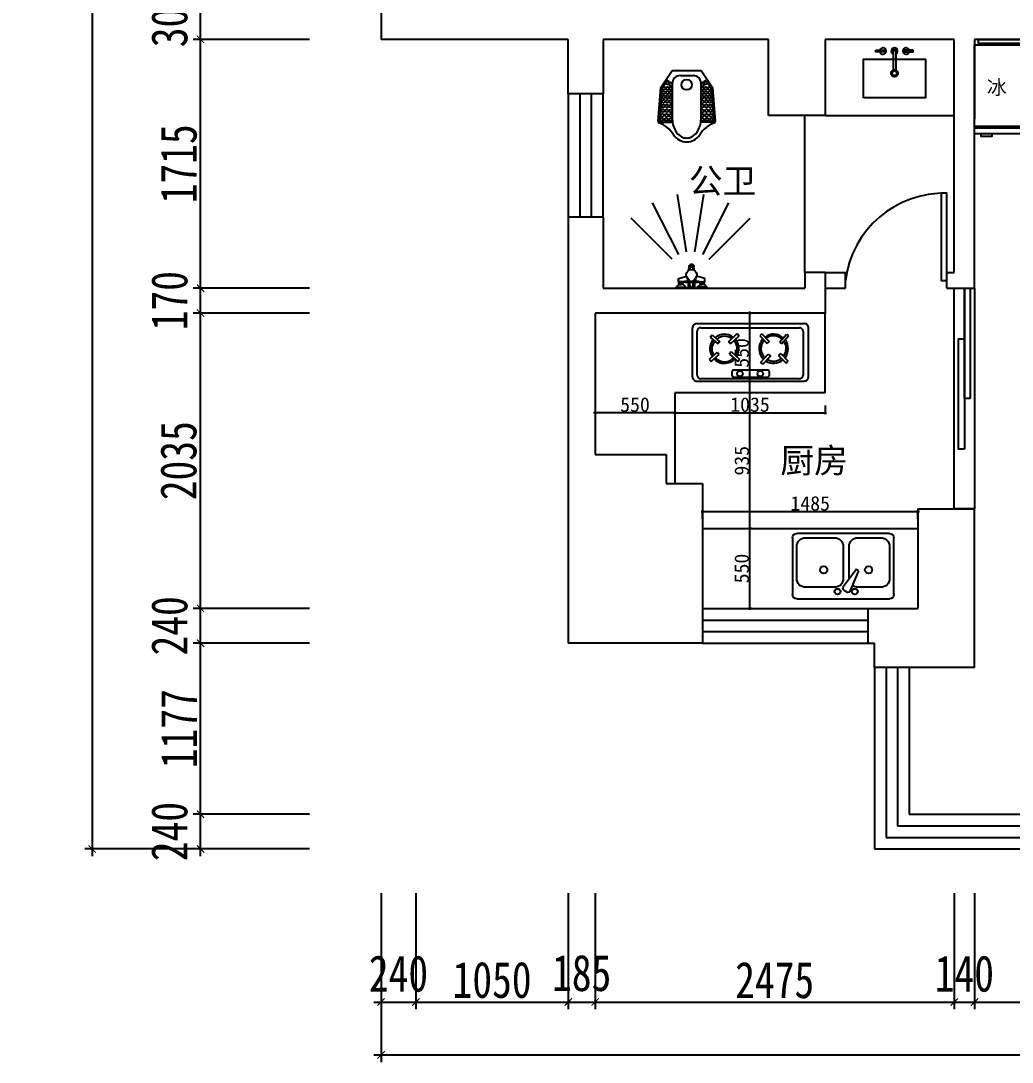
# Model space of a CAD drawing. Header units: millimetres. Extents: x 195858 to 476087, y -765534 to -702383.
# Drawn here: x 286354 to 293186, y -719472 to -712298 of the extents above; entities that cross this region are included whole.
import ezdxf

# ---------------------------------------------------------------- set-up
doc = ezdxf.new("R2010")
doc.units = ezdxf.units.MM
doc.header["$PDMODE"] = 3
for name, color, linetype in [('250', 250, 'Continuous'), ('IDS-FIXT', 31, 'Continuous'), ('JP-洁具灶具', 2, 'Continuous'), ('墙体', 7, 'Continuous'), ('家具1', 2, 'Continuous'), ('家具外线', 4, 'Continuous')]:
    doc.layers.add(name, color=color, linetype=linetype)
doc.styles.add('DIM', font='simhei.ttf', dxfattribs={"width": 0.8})
doc.styles.add('DIM_FONT', font='SIMPLEX.shx', dxfattribs={"width": 0.8})
doc.styles.add('HT', font='simhei.ttf')
doc.styles.get("Standard").update_dxf_attribs({"font": 'simhei.ttf'})
doc.dimstyles.new('1-10', dxfattribs={"dimscale": 10, "dimtxt": 10, "dimasz": 1, "dimexe": 1, "dimexo": 3, "dimgap": 0.5, "dimtad": 1, "dimtoh": 1, "dimdec": 0, "dimzin": 0, "dimdsep": 46, "dimtxsty": 'Standard', "dimblk": 'ARCHTICK', "dimcen": 0.09, "dimdle": 1, "dimclrd": 3, "dimclre": 3, "dimclrt": 1, "dimadec": 0, "dimazin": 0, "dimtfac": 1, "dimtdec": 0, "dimtix": 1, "dimtmove": 2, "dimatfit": 0, "dimldrblk": 'ARCHTICK', "dimfxl": 5, "dimfxlon": 1, "dimtolj": 1, "dimtzin": 0, "dimarcsym": 1})
doc.dimstyles.new('1-50', dxfattribs={"dimscale": 50, "dimtxt": 5, "dimasz": 1, "dimexe": 1, "dimexo": 0.1, "dimgap": 0.5, "dimtad": 1, "dimdec": 0, "dimdsep": 46, "dimtxsty": 'DIM', "dimblk": 'ARCHTICK', "dimcen": 4, "dimdle": 1, "dimclrd": 3, "dimclre": 3, "dimclrt": 7, "dimadec": 0, "dimazin": 0, "dimtfac": 1, "dimtdec": 0, "dimtmove": 2, "dimatfit": 3, "dimldrblk": 'DOT', "dimfxl": 15, "dimfxlon": 1, "dimarcsym": 0})

# ---------------------------------------------------------------- blocks, each defined once
blk = doc.blocks.new('_ArchTick')
at = {"color": 0, "linetype": 'ByBlock', "const_width": 0.15}
blk.add_lwpolyline([(-0.5, -0.5), (0.5, 0.5)], dxfattribs=at)
blk = doc.blocks.new('*D100')
at = {"layer": '250', "color": 3, "lineweight": -2}
for p, q in [((288836.8, -718307.2), (288836.8, -719107.2)), ((289076.8, -718307.2), (289076.8, -719107.2)), ((288786.8, -719057.2), (289126.8, -719057.2))]:
    blk.add_line(p, q, dxfattribs=at)
at = {"layer": 'Defpoints', "color": 0}
for p in [(289076.8, -711408.5), (288836.8, -711708.5), (289076.8, -719057.2)]:
    blk.add_point(p, dxfattribs=at)
at = {"layer": '250', "color": 3, "lineweight": -2, "xscale": 50, "yscale": 50, "zscale": 50, "rotation": 180}
blk.add_blockref('_ArchTick', (288836.8, -719057.2), dxfattribs=at)
at = {"layer": '250', "color": 3, "lineweight": -2, "xscale": 50, "yscale": 50, "zscale": 50}
blk.add_blockref('_ArchTick', (289076.8, -719057.2), dxfattribs=at)
at = {"layer": '250', "color": 7, "insert": (288956.8, -718862.7), "char_height": 250, "attachment_point": 5, "style": 'DIM'}
blk.add_mtext('240', dxfattribs=at)
blk = doc.blocks.new('_Dot')
at = {"color": 0, "linetype": 'ByBlock', "lineweight": -2}
blk.add_line((-0.5, 0), (-1, 0), dxfattribs=at)
at = {"color": 0, "linetype": 'ByBlock', "const_width": 0.5}
blk.add_lwpolyline([(-0.25, 0, 1), (0.25, 0, 1)], format="xyb", close=True, dxfattribs=at)
blk = doc.blocks.new('*D101')
at = {"layer": '250', "color": 3, "lineweight": -2}
for p, q in [((289076.8, -718307.2), (289076.8, -719107.2)), ((290126.8, -718307.2), (290126.8, -719107.2)), ((289026.8, -719057.2), (290176.8, -719057.2))]:
    blk.add_line(p, q, dxfattribs=at)
at = {"layer": 'Defpoints', "color": 0}
for p in [(289076.8, -711408.5), (290126.8, -715868.5), (290126.8, -719057.2)]:
    blk.add_point(p, dxfattribs=at)
at = {"layer": '250', "color": 3, "lineweight": -2, "xscale": 50, "yscale": 50, "zscale": 50, "rotation": 180}
blk.add_blockref('_ArchTick', (289076.8, -719057.2), dxfattribs=at)
at = {"layer": '250', "color": 3, "lineweight": -2, "xscale": 50, "yscale": 50, "zscale": 50}
blk.add_blockref('_ArchTick', (290126.8, -719057.2), dxfattribs=at)
at = {"layer": '250', "color": 7, "insert": (289601.8, -718905.8), "char_height": 250, "attachment_point": 5, "style": 'DIM'}
blk.add_mtext('1050', dxfattribs=at)
blk = doc.blocks.new('*D102')
at = {"layer": '250', "color": 3, "lineweight": -2}
for p, q in [((290126.8, -718307.2), (290126.8, -719107.2)), ((290311.8, -718307.2), (290311.8, -719107.2)), ((290076.8, -719057.2), (290361.8, -719057.2))]:
    blk.add_line(p, q, dxfattribs=at)
at = {"layer": 'Defpoints', "color": 0}
for p in [(290311.8, -714568.5), (290126.8, -715868.5), (290311.8, -719057.2)]:
    blk.add_point(p, dxfattribs=at)
at = {"layer": '250', "color": 3, "lineweight": -2, "xscale": 50, "yscale": 50, "zscale": 50, "rotation": 180}
blk.add_blockref('_ArchTick', (290126.8, -719057.2), dxfattribs=at)
at = {"layer": '250', "color": 3, "lineweight": -2, "xscale": 50, "yscale": 50, "zscale": 50}
blk.add_blockref('_ArchTick', (290311.8, -719057.2), dxfattribs=at)
at = {"layer": '250', "color": 7, "insert": (290219.3, -718858.5), "char_height": 250, "attachment_point": 5, "style": 'DIM'}
blk.add_mtext('185', dxfattribs=at)
blk = doc.blocks.new('*D103')
at = {"layer": '250', "color": 3, "lineweight": -2}
for p, q in [((290311.8, -718307.2), (290311.8, -719107.2)), ((292786.8, -718307.2), (292786.8, -719107.2)), ((290261.8, -719057.2), (292836.8, -719057.2))]:
    blk.add_line(p, q, dxfattribs=at)
at = {"layer": 'Defpoints', "color": 0}
for p in [(290311.8, -714568.5), (292786.8, -714943.5), (292786.8, -719057.2)]:
    blk.add_point(p, dxfattribs=at)
at = {"layer": '250', "color": 3, "lineweight": -2, "xscale": 50, "yscale": 50, "zscale": 50, "rotation": 180}
blk.add_blockref('_ArchTick', (290311.8, -719057.2), dxfattribs=at)
at = {"layer": '250', "color": 3, "lineweight": -2, "xscale": 50, "yscale": 50, "zscale": 50}
blk.add_blockref('_ArchTick', (292786.8, -719057.2), dxfattribs=at)
at = {"layer": '250', "color": 7, "insert": (291549.3, -718907.2), "char_height": 250, "attachment_point": 5, "style": 'DIM'}
blk.add_mtext('2475', dxfattribs=at)
blk = doc.blocks.new('*D104')
at = {"layer": '250', "color": 3, "lineweight": -2}
for p, q in [((292786.8, -718307.2), (292786.8, -719107.2)), ((292926.8, -718307.2), (292926.8, -719107.2)), ((292736.8, -719057.2), (292976.8, -719057.2))]:
    blk.add_line(p, q, dxfattribs=at)
at = {"layer": 'Defpoints', "color": 0}
for p in [(292786.8, -714943.5), (292926.8, -715805.5), (292926.8, -719057.2)]:
    blk.add_point(p, dxfattribs=at)
at = {"layer": '250', "color": 3, "lineweight": -2, "xscale": 50, "yscale": 50, "zscale": 50, "rotation": 180}
blk.add_blockref('_ArchTick', (292786.8, -719057.2), dxfattribs=at)
at = {"layer": '250', "color": 3, "lineweight": -2, "xscale": 50, "yscale": 50, "zscale": 50}
blk.add_blockref('_ArchTick', (292926.8, -719057.2), dxfattribs=at)
at = {"layer": '250', "color": 7, "insert": (292856.8, -718862.7), "char_height": 250, "attachment_point": 5, "style": 'DIM'}
blk.add_mtext('140', dxfattribs=at)
blk = doc.blocks.new('*D105')
at = {"layer": '250', "color": 3, "lineweight": -2}
for p, q in [((292926.8, -718307.2), (292926.8, -719107.2)), ((298586.8, -718307.2), (298586.8, -719107.2)), ((292876.8, -719057.2), (298636.8, -719057.2))]:
    blk.add_line(p, q, dxfattribs=at)
at = {"layer": 'Defpoints', "color": 0}
for p in [(298586.8, -714875.5), (292926.8, -715805.5), (298586.8, -719057.2)]:
    blk.add_point(p, dxfattribs=at)
at = {"layer": '250', "color": 3, "lineweight": -2, "xscale": 50, "yscale": 50, "zscale": 50, "rotation": 180}
blk.add_blockref('_ArchTick', (292926.8, -719057.2), dxfattribs=at)
at = {"layer": '250', "color": 3, "lineweight": -2, "xscale": 50, "yscale": 50, "zscale": 50}
blk.add_blockref('_ArchTick', (298586.8, -719057.2), dxfattribs=at)
at = {"layer": '250', "color": 7, "insert": (295756.8, -718905.8), "char_height": 250, "attachment_point": 5, "style": 'DIM'}
blk.add_mtext('5660', dxfattribs=at)
blk = doc.blocks.new('*D109')
at = {"layer": '250', "color": 3, "lineweight": -2}
for p, q in [((288836.8, -718671.6), (288836.8, -719471.6)), ((302846.8, -718671.6), (302846.8, -719471.6)), ((288786.8, -719421.6), (302896.8, -719421.6))]:
    blk.add_line(p, q, dxfattribs=at)
at = {"layer": 'Defpoints', "color": 0}
for p in [(288836.8, -718307.2), (302846.8, -718307.2), (302846.8, -719421.6)]:
    blk.add_point(p, dxfattribs=at)
at = {"layer": '250', "color": 3, "lineweight": -2, "xscale": 50, "yscale": 50, "zscale": 50, "rotation": 180}
blk.add_blockref('_ArchTick', (288836.8, -719421.6), dxfattribs=at)
at = {"layer": '250', "color": 3, "lineweight": -2, "xscale": 50, "yscale": 50, "zscale": 50}
blk.add_blockref('_ArchTick', (302846.8, -719421.6), dxfattribs=at)
at = {"layer": '250', "color": 7, "insert": (295841.8, -719270.2), "char_height": 250, "attachment_point": 5, "style": 'DIM'}
blk.add_mtext('14010', dxfattribs=at)
blk = doc.blocks.new('*D110')
at = {"layer": '250', "color": 3, "lineweight": -2}
for p, q in [((287592.8, -718053), (287592.8, -717713)), ((288342.8, -717763), (287542.8, -717763)), ((288342.8, -718003), (287542.8, -718003))]:
    blk.add_line(p, q, dxfattribs=at)
at = {"layer": 'Defpoints', "color": 0}
for p in [(287592.8, -717763), (293884.5, -717763), (294694.1, -718003)]:
    blk.add_point(p, dxfattribs=at)
at = {"layer": '250', "color": 3, "lineweight": -2, "xscale": 50, "yscale": 50, "zscale": 50}
for p, rotation in [((287592.8, -717763), 90), ((287592.8, -718003), 270)]:
    blk.add_blockref('_ArchTick', p, dxfattribs=dict(at, rotation=rotation))
at = {"layer": '250', "color": 7, "insert": (287378.9, -717883), "char_height": 250, "attachment_point": 5, "rotation": 90, "style": 'DIM'}
blk.add_mtext('240', dxfattribs=at)
blk = doc.blocks.new('*D111')
at = {"layer": '250', "color": 3, "lineweight": -2}
for p, q in [((287592.8, -717813), (287592.8, -716536)), ((288342.8, -716586), (287542.8, -716586)), ((288342.8, -717763), (287542.8, -717763))]:
    blk.add_line(p, q, dxfattribs=at)
at = {"layer": 'Defpoints', "color": 0}
for p in [(287592.8, -716586), (292459.5, -716586), (293884.5, -717763)]:
    blk.add_point(p, dxfattribs=at)
at = {"layer": '250', "color": 3, "lineweight": -2, "xscale": 50, "yscale": 50, "zscale": 50}
for p, rotation in [((287592.8, -716586), 90), ((287592.8, -717763), 270)]:
    blk.add_blockref('_ArchTick', p, dxfattribs=dict(at, rotation=rotation))
at = {"layer": '250', "color": 7, "insert": (287442.8, -717174.5), "char_height": 250, "attachment_point": 5, "rotation": 90, "style": 'DIM'}
blk.add_mtext('1177', dxfattribs=at)
blk = doc.blocks.new('*D112')
at = {"layer": '250', "color": 3, "lineweight": -2}
for p, q in [((287592.8, -716636), (287592.8, -716296)), ((288342.8, -716346), (287542.8, -716346)), ((288342.8, -716586), (287542.8, -716586))]:
    blk.add_line(p, q, dxfattribs=at)
at = {"layer": 'Defpoints', "color": 0}
for p in [(287592.8, -716346), (292459.5, -716346), (292459.5, -716586)]:
    blk.add_point(p, dxfattribs=at)
at = {"layer": '250', "color": 3, "lineweight": -2, "xscale": 50, "yscale": 50, "zscale": 50}
for p, rotation in [((287592.8, -716346), 90), ((287592.8, -716586), 270)]:
    blk.add_blockref('_ArchTick', p, dxfattribs=dict(at, rotation=rotation))
at = {"layer": '250', "color": 7, "insert": (287378.9, -716466), "char_height": 250, "attachment_point": 5, "rotation": 90, "style": 'DIM'}
blk.add_mtext('240', dxfattribs=at)
blk = doc.blocks.new('*D113')
at = {"layer": '250', "color": 3, "lineweight": -2}
for p, q in [((288342.8, -714311), (287542.8, -714311)), ((287592.8, -716396), (287592.8, -714261)), ((288342.8, -716346), (287542.8, -716346))]:
    blk.add_line(p, q, dxfattribs=at)
at = {"layer": 'Defpoints', "color": 0}
for p in [(287592.8, -714311), (291719.5, -714311), (292459.5, -716346)]:
    blk.add_point(p, dxfattribs=at)
at = {"layer": '250', "color": 3, "lineweight": -2, "xscale": 50, "yscale": 50, "zscale": 50}
for p, rotation in [((287592.8, -714311), 90), ((287592.8, -716346), 270)]:
    blk.add_blockref('_ArchTick', p, dxfattribs=dict(at, rotation=rotation))
at = {"layer": '250', "color": 7, "insert": (287441.4, -715328.5), "char_height": 250, "attachment_point": 5, "rotation": 90, "style": 'DIM'}
blk.add_mtext('2035', dxfattribs=at)
blk = doc.blocks.new('*D114')
at = {"layer": '250', "color": 3, "lineweight": -2}
for p, q in [((287592.8, -714361), (287592.8, -714091)), ((288342.8, -714141), (287542.8, -714141)), ((288342.8, -714311), (287542.8, -714311))]:
    blk.add_line(p, q, dxfattribs=at)
at = {"layer": 'Defpoints', "color": 0}
for p in [(287592.8, -714141), (291774.5, -714141), (291719.5, -714311)]:
    blk.add_point(p, dxfattribs=at)
at = {"layer": '250', "color": 3, "lineweight": -2, "xscale": 50, "yscale": 50, "zscale": 50}
for p, rotation in [((287592.8, -714141), 90), ((287592.8, -714311), 270)]:
    blk.add_blockref('_ArchTick', p, dxfattribs=dict(at, rotation=rotation))
at = {"layer": '250', "color": 7, "insert": (287378.9, -714226), "char_height": 250, "attachment_point": 5, "rotation": 90, "style": 'DIM'}
blk.add_mtext('170', dxfattribs=at)
blk = doc.blocks.new('*D115')
at = {"layer": '250', "color": 3, "lineweight": -2}
for p, q in [((287592.8, -714191), (287592.8, -712376)), ((288342.8, -712426), (287542.8, -712426)), ((288342.8, -714141), (287542.8, -714141))]:
    blk.add_line(p, q, dxfattribs=at)
at = {"layer": 'Defpoints', "color": 0}
for p in [(287592.8, -712426), (291774.5, -712426), (291774.5, -714141)]:
    blk.add_point(p, dxfattribs=at)
at = {"layer": '250', "color": 3, "lineweight": -2, "xscale": 50, "yscale": 50, "zscale": 50}
for p, rotation in [((287592.8, -712426), 90), ((287592.8, -714141), 270)]:
    blk.add_blockref('_ArchTick', p, dxfattribs=dict(at, rotation=rotation))
at = {"layer": '250', "color": 7, "insert": (287442.8, -713283.5), "char_height": 250, "attachment_point": 5, "rotation": 90, "style": 'DIM'}
blk.add_mtext('1715', dxfattribs=at)
blk = doc.blocks.new('*D116')
at = {"layer": '250', "color": 3, "lineweight": -2}
for p, q in [((287592.8, -712476), (287592.8, -712076)), ((288342.8, -712126), (287542.8, -712126)), ((288342.8, -712426), (287542.8, -712426))]:
    blk.add_line(p, q, dxfattribs=at)
at = {"layer": 'Defpoints', "color": 0}
for p in [(287592.8, -712126), (291744.5, -712126), (291774.5, -712426)]:
    blk.add_point(p, dxfattribs=at)
at = {"layer": '250', "color": 3, "lineweight": -2, "xscale": 50, "yscale": 50, "zscale": 50}
for p, rotation in [((287592.8, -712126), 90), ((287592.8, -712426), 270)]:
    blk.add_blockref('_ArchTick', p, dxfattribs=dict(at, rotation=rotation))
at = {"layer": '250', "color": 7, "insert": (287378.9, -712276), "char_height": 250, "attachment_point": 5, "rotation": 90, "style": 'DIM'}
blk.add_mtext('300', dxfattribs=at)
blk = doc.blocks.new('*D122')
at = {"layer": '250', "color": 3, "lineweight": -2}
for p, q in [((286845.6, -705678), (286845.6, -718053)), ((287595.6, -705728), (286795.6, -705728)), ((287595.6, -718003), (286795.6, -718003))]:
    blk.add_line(p, q, dxfattribs=at)
at = {"layer": 'Defpoints', "color": 0}
for p in [(288385.7, -705728), (286845.6, -718003), (287985.7, -718003)]:
    blk.add_point(p, dxfattribs=at)
at = {"layer": '250', "color": 3, "lineweight": -2, "xscale": 50, "yscale": 50, "zscale": 50}
for p, rotation in [((286845.6, -705728), 90), ((286845.6, -718003), 270)]:
    blk.add_blockref('_ArchTick', p, dxfattribs=dict(at, rotation=rotation))
at = {"layer": '250', "color": 7, "insert": (286695.6, -711865.5), "char_height": 250, "attachment_point": 5, "rotation": 90, "style": 'DIM'}
blk.add_mtext('12275', dxfattribs=at)
blk = doc.blocks.new('941RFD')
at = {"color": 2}
for p, q in [((40964.1, 8549.6), (40841.5, 8549.6)), ((40964.1, 8532.5), (40841.5, 8532.5))]:
    blk.add_line(p, q, dxfattribs=at)
for points in [[(40643.5, 8754.1), (40909.2, 8754.1), (40909.2, 8327.7), (40643.5, 8327.7)], [(40970.7, 8670.7), (40970.7, 8613.1), (40959.1, 8613.1), (40959.1, 8670.7)], [(40970.7, 8411.4), (40970.7, 8469), (40959.1, 8469), (40959.1, 8411.4)]]:
    blk.add_lwpolyline(points, close=True, dxfattribs=at)
for radius in [24, 16]:
    blk.add_circle((40812.4, 8540.9), radius, dxfattribs=at)
for centre, radius, start, end in [((40964.9, 8621), 22, 105.27635, 74.72365), ((40841.5, 8541), 8.57, 90, 270), ((40964.9, 8541), 22, 202.91788, 157.08212), ((40964.1, 8541), 8.57, 270, 90), ((40964.9, 8461), 22, 285.27635, 254.72365)]:
    blk.add_arc(centre, radius, start, end, dxfattribs=at)
blk = doc.blocks.new('FBVC8')
at = {"color": 3, "ltscale": 100}
for p, q in [((-160996.6, -537259.3), (-161014, -537023.4)), ((-160987.8, -537256.2), (-161004.5, -537030.5)), ((-160995.5, -537020.8), (-160915.5, -537020.8)), ((-160916.9, -537043.3), (-160916.9, -537286.3)), ((-160916.9, -537286.3), (-160916.9, -537043.3)), ((-160640.3, -537020.8), (-160720.3, -537020.8)), ((-160718.9, -537286.3), (-160718.9, -537043.3)), ((-160648.1, -537256.2), (-160631.3, -537030.5)), ((-160621.8, -537023.4), (-160639.3, -537259.3)), ((-160916.9, -537376.3), (-160996.6, -537259.3)), ((-160951.3, -537309.7), (-160987.8, -537256.2)), ((-160639.3, -537259.3), (-160718.9, -537376.3)), ((-160684.5, -537309.7), (-160648.1, -537256.2)), ((-160916.9, -537286.3), (-160951.3, -537309.7)), ((-160772.9, -537340.3), (-160862.9, -537340.3)), ((-160718.9, -537286.3), (-160684.5, -537309.7)), ((-160718.9, -537376.3), (-160916.9, -537376.3))]:
    blk.add_line(p, q, dxfattribs=at)
for centre, radius in [((-160988.8, -537037.5), 10.3), ((-160985.5, -537066.9), 10.3), ((-160958.2, -537037.5), 10.3), ((-160956.1, -537066.9), 10.3), ((-160927.7, -537036.4), 10.3), ((-160927.7, -537065.8), 10.3), ((-160708.1, -537036.4), 10.3), ((-160708.1, -537065.8), 10.3), ((-160679.8, -537066.9), 10.3), ((-160677.6, -537037.5), 10.3), ((-160650.3, -537066.9), 10.3), ((-160647.1, -537037.5), 10.3), ((-160982.2, -537098.6), 10.3), ((-160980.1, -537131.3), 10.3), ((-160955, -537098.6), 10.3), ((-160953.9, -537131.3), 10.3), ((-160927.7, -537097.5), 10.3), ((-160927.7, -537130.2), 10.3), ((-160708.1, -537097.5), 10.3), ((-160708.1, -537130.2), 10.3), ((-160682, -537131.3), 10.3), ((-160680.9, -537098.6), 10.3), ((-160655.8, -537131.3), 10.3), ((-160653.6, -537098.6), 10.3), ((-160977.9, -537162.9), 10.3), ((-160975.7, -537193.5), 10.3), ((-160952.8, -537162.9), 10.3), ((-160952.8, -537193.5), 10.3), ((-160927.7, -537161.9), 10.3), ((-160927.7, -537192.4), 10.3), ((-160708.1, -537161.9), 10.3), ((-160708.1, -537192.4), 10.3), ((-160683, -537162.9), 10.3), ((-160683, -537193.5), 10.3), ((-160660.1, -537193.5), 10.3), ((-160658, -537162.9), 10.3), ((-160974.6, -537223), 10.3), ((-160974.6, -537252.4), 10.3), ((-160950.6, -537223), 10.3), ((-160950.6, -537252.4), 10.3), ((-160927.7, -537221.9), 10.3), ((-160927.7, -537251.3), 10.3), ((-160927.5, -537277.7), 10.3), ((-160817.9, -537277.3), 36), ((-160708.3, -537277.7), 10.3), ((-160708.1, -537221.9), 10.3), ((-160708.1, -537251.3), 10.3), ((-160685.2, -537223), 10.3), ((-160685.2, -537252.4), 10.3), ((-160661.2, -537223), 10.3), ((-160661.2, -537252.4), 10.3), ((-160950.6, -537289.5), 10.3), ((-160685.2, -537289.5), 10.3)]:
    blk.add_circle(centre, radius, dxfattribs=at)
for centre, radius, start, end in [((-160802.2, -537012.8), 133.8, 119.13117, 143.37867), ((-160817.9, -536984.6), 101.5, 90, 119.13117), ((-160817.9, -536984.6), 74.5, 90, 119.13117), ((-160817.9, -536984.6), 101.5, 60.86883, 90), ((-160817.9, -536984.6), 74.5, 60.86883, 90), ((-160833.7, -537012.8), 133.8, 36.62133, 60.86883), ((-161067, -536842.3), 181.7, 288.94368, 330.21469), ((-160777.4, -537031.3), 137.7, 143.37867, 162.88842), ((-160802.2, -537012.8), 106.8, 119.13117, 143.37867), ((-160833.7, -537012.8), 106.8, 36.62133, 60.86883), ((-160858.4, -537031.3), 137.7, 17.11158, 36.62133), ((-160568.8, -536842.3), 181.7, 209.78531, 251.05632), ((-160995.5, -537029.8), 9, 90, 184.23639), ((-160738.3, -537043.3), 178.6, 162.88842, 180), ((-160897.5, -537043.3), 178.6, 0, 17.11158), ((-160640.3, -537029.8), 9, 355.76361, 90), ((-160630.8, -537022.7), 9, 355.76361, 71.05632), ((-160862.9, -537286.3), 54, 180, 270), ((-160772.9, -537286.3), 54, 270, 0)]:
    blk.add_arc(centre, radius, start, end, dxfattribs=at)
at = {"layer": '家具外线'}
blk.add_arc((-161005.1, -537022.7), 9, 108.94368, 184.23639, dxfattribs=at)
at = {"color": 3, "ltscale": 100, "style": 'DIM_FONT', "width": 0.8, "flags": 9}
for tag in ['YSIZE', 'XSIZE']:
    blk.add_attdef(tag, (-160718.9, -537376.3), '', height=0.45, rotation=180, dxfattribs=at)
blk = doc.blocks.new('A$C761A5A90')
at = {"color": 8, "ltscale": 120}
for p, q in [((-76.9, 233.5), (-258.3, 589.5)), ((-23.1, 250.9), (-85.6, 645.6)), ((33.5, 250.9), (96, 645.6)), ((87.3, 233.5), (268.7, 589.5)), ((-122.6, 200.2), (-405.2, 482.7)), ((133.1, 200.2), (415.6, 482.7))]:
    blk.add_line(p, q, dxfattribs=at)
at = {"layer": 'IDS-FIXT'}
for p, q in [((-19.8, 123.3), (-17.1, 151.1)), ((-19, 123.8), (-16.2, 147.2)), ((17, 125), (14.2, 147.2)), ((17.7, 124.6), (15.2, 151.1)), ((-92.2, 68.4), (-43.7, 80.7)), ((-14, 126.4), (-12.4, 138.7)), ((12, 127.2), (10.4, 138.7)), ((90.3, 68.4), (41.8, 80.7)), ((-108.3, 7.6), (-89.3, 26.6)), ((-108.3, 0), (-108.3, 7.6)), ((-108.3, 7.6), (-39.9, 7.6)), ((-39.9, 0), (-108.3, 0)), ((-92.2, 44.6), (-92.2, 68.4)), ((-87.4, 44.6), (-92.2, 44.6)), ((-89.3, 40.8), (-87.4, 42.7)), ((-89.3, 33.2), (-89.3, 40.8)), ((-89.3, 40.8), (-85.5, 40.8)), ((-87.4, 31.3), (-89.3, 33.2)), ((-85.5, 33.2), (-89.3, 33.2)), ((-89.3, 26.6), (-87.4, 26.6)), ((-87.4, 44.6), (-87.4, 42.7)), ((-60.8, 44.6), (-87.4, 44.6)), ((-87.4, 42.7), (-74.1, 42.7)), ((-87.4, 26.6), (-87.4, 31.3)), ((-87.4, 31.3), (-74.1, 31.3)), ((-87.4, 26.6), (-74.1, 26.6)), ((-85.5, 40.8), (-83.6, 42.7)), ((-85.5, 40.8), (-85.5, 33.2)), ((-85.5, 33.2), (-82.6, 31.3)), ((-77, 40.8), (-78.8, 42.7)), ((-78.8, 31.3), (-77, 33.2)), ((-77, 33.2), (-77, 40.8)), ((-77, 40.8), (-74.1, 40.8)), ((-77, 33.2), (-74.1, 33.2)), ((-60.8, 42.7), (-74.1, 42.7)), ((-71.2, 40.8), (-74.1, 40.8)), ((-71.2, 33.2), (-74.1, 33.2)), ((-60.8, 31.3), (-74.1, 31.3)), ((-60.8, 26.6), (-74.1, 26.6)), ((-71.2, 40.8), (-69.4, 42.7)), ((-71.2, 33.2), (-71.2, 40.8)), ((-69.4, 31.3), (-71.2, 33.2)), ((-62.7, 33.2), (-65.6, 31.3)), ((-62.7, 40.8), (-64.6, 42.7)), ((-62.7, 40.8), (-62.7, 33.2)), ((-58.9, 40.8), (-62.7, 40.8)), ((-62.7, 33.2), (-58.9, 33.2)), ((-60.8, 44.6), (-60.8, 42.7)), ((-50.3, 44.6), (-60.8, 44.6)), ((-58.9, 40.8), (-60.8, 42.7)), ((-60.8, 31.3), (-58.9, 33.2)), ((-60.8, 26.6), (-60.8, 31.3)), ((-58.9, 26.6), (-60.8, 26.6)), ((-58.9, 33.2), (-58.9, 40.8)), ((-39.9, 7.6), (-58.9, 26.6)), ((-39.9, 7.6), (-39.9, 0)), ((-16.3, 56.5), (-27.5, 69.7)), ((-21.9, 43.7), (-15.1, 43.7)), ((-21.9, 0), (-21.9, 43.7)), ((-12.4, 0), (-21.9, 0)), ((-14.2, 47.5), (-14.2, 51)), ((-14.2, 47.5), (0, 47.5)), ((-11.4, 5.7), (-14.2, 41.8)), ((-14.2, 41.8), (0, 41.8)), ((-12.4, 17.7), (-12.4, 0)), ((-9, 5.8), (-11.9, 41.9)), ((-11.4, 7.6), (0, 7.6)), ((-11.4, 5.7), (0, 5.7)), ((14.2, 47.5), (0, 47.5)), ((14.2, 41.8), (0, 41.8)), ((11.4, 7.6), (0, 7.6)), ((11.4, 5.7), (0, 5.7)), ((9, 5.8), (11.9, 41.9)), ((11.4, 5.7), (14.2, 41.8)), ((12.3, 17.7), (12.3, 0)), ((12.3, 0), (21.9, 0)), ((14.2, 47.5), (14.2, 51)), ((21.9, 43.7), (15.1, 43.7)), ((16.3, 56.5), (27.5, 69.7)), ((21.9, 0), (21.9, 43.7)), ((38, 7.6), (57, 26.6)), ((38, 7.6), (38, 0)), ((106.4, 7.6), (38, 7.6)), ((38, 0), (73.1, 0)), ((48.4, 44.6), (58.9, 44.6)), ((57, 40.8), (58.9, 42.7)), ((57, 33.2), (57, 40.8)), ((57, 40.8), (60.8, 40.8)), ((58.9, 31.3), (57, 33.2)), ((60.8, 33.2), (57, 33.2)), ((57, 26.6), (58.9, 26.6)), ((58.9, 44.6), (58.9, 42.7)), ((58.9, 44.6), (85.5, 44.6)), ((58.9, 42.7), (72.2, 42.7)), ((58.9, 26.6), (58.9, 31.3)), ((58.9, 31.3), (72.2, 31.3)), ((58.9, 26.6), (72.2, 26.6)), ((60.8, 40.8), (62.7, 42.7)), ((60.8, 40.8), (60.8, 33.2)), ((60.8, 33.2), (63.6, 31.3)), ((69.3, 40.8), (67.4, 42.7)), ((67.4, 31.3), (69.3, 33.2)), ((69.3, 40.8), (72.2, 40.8)), ((69.3, 33.2), (69.3, 40.8)), ((69.3, 33.2), (72.2, 33.2)), ((85.5, 42.7), (72.2, 42.7)), ((75, 40.8), (72.2, 40.8)), ((75, 33.2), (72.2, 33.2)), ((85.5, 31.3), (72.2, 31.3)), ((85.5, 26.6), (72.2, 26.6)), ((73.1, 0), (93.1, 0)), ((75, 40.8), (76.9, 42.7)), ((75, 33.2), (75, 40.8)), ((76.9, 31.3), (75, 33.2)), ((83.6, 33.2), (80.7, 31.3)), ((83.6, 40.8), (81.7, 42.7)), ((83.6, 40.8), (83.6, 33.2)), ((87.4, 40.8), (83.6, 40.8)), ((83.6, 33.2), (87.4, 33.2)), ((85.5, 44.6), (85.5, 42.7)), ((85.5, 44.6), (90.3, 44.6)), ((87.4, 40.8), (85.5, 42.7)), ((85.5, 31.3), (87.4, 33.2)), ((85.5, 26.6), (85.5, 31.3)), ((87.4, 26.6), (85.5, 26.6)), ((87.4, 33.2), (87.4, 40.8)), ((106.4, 7.6), (87.4, 26.6)), ((90.3, 44.6), (90.3, 68.4)), ((93.1, 0), (106.4, 0)), ((106.4, 0), (106.4, 7.6))]:
    blk.add_line(p, q, dxfattribs=at)
for centre, radius, start, end in [((0.8, 149.3), 18, 95.49232, 174.50768), ((1.2, 145.1), 17.5, 96.98106, 173.01894), ((2.3, 138.5), 20.4, 99.05948, 154.68031), ((-1.5, 137.3), 11, 87.20579, 172.40536), ((-2.7, 149.3), 18, 5.49232, 84.50768), ((-3.1, 145.1), 17.5, 6.98106, 83.01894), ((-4.2, 138.5), 20.4, 25.31969, 80.94052), ((-0.4, 137.3), 11, 7.59464, 92.79421), ((-51.3, 110.6), 30.8, 284.30028, 301.86242), ((0, 93.1), 36.1, 319.55423, 220.44577), ((49.4, 110.6), 30.8, 241.68836, 255.69972), ((-3, 338.7), 300.8, 257.83975, 266.40812), ((-46.7, 38.2), 11.4, 98.80679, 145.20397), ((-40.8, -0.8), 46.4, 73.38809, 101.84002), ((-41.7, 5.6), 44.3, 59.27744, 98.80679), ((-30.9, 32.5), 11.7, 39.23177, 73.38809), ((-1.3, 65.5), 25.6, 172.76717, 237.19187), ((-22.8, 51), 8.55, 0, 40.44577), ((-10.4, 44.6), 4.75, 143.1301, 216.8699), ((0, 27.1), 24.2, 241.92751, 298.07249), ((22.8, 51), 8.55, 139.55423, 180), ((10.4, 44.6), 4.75, 323.1301, 36.8699), ((-0.6, 65.5), 25.6, 308.01803, 2.6898), ((39.8, 5.6), 44.3, 81.19321, 120.72256), ((-3, 338.7), 300.8, 274.74006, 282.16025), ((29, 32.5), 11.7, 106.61191, 127.71193), ((38.9, -0.8), 46.4, 78.15998, 106.61191), ((44.8, 38.2), 11.4, 34.79603, 81.19321)]:
    blk.add_arc(centre, radius, start, end, dxfattribs=at)
blk = doc.blocks.new('DWQ129')
for p, q in [((-369.9, 0), (369.9, 0)), ((-399.9, -368.1), (-399.9, -30)), ((-368.9, -356.1), (-368.9, -54.1)), ((-343.9, -29.1), (336.1, -29.1)), ((361.1, -54.1), (361.1, -356.1)), ((399.9, -368.1), (399.9, -30)), ((-369.9, -398.1), (369.9, -398.1)), ((336.1, -381.1), (-343.9, -381.1))]:
    blk.add_line(p, q)
at = {"color": 251}
for p, q in [((-152.9, -126.2), (-92.1, -70.2)), ((-92.1, -70.2), (-78.1, -84.5)), ((78.4, -71.5), (64, -85.4)), ((78.4, -71.5), (128.4, -123.7)), ((-278.3, -94.4), (-265.1, -79.3)), ((-278.3, -94.4), (-226.8, -139.6)), ((-265.1, -79.3), (-212.3, -125.7)), ((-138.6, -140.2), (-78.1, -84.5)), ((64, -85.4), (114.7, -138.3)), ((200.4, -125.9), (247.7, -74.7)), ((213.3, -141.4), (261.6, -85.8)), ((247.7, -74.7), (261.6, -85.8)), ((-282.2, -245.1), (-230.2, -197.3)), ((-271.2, -262.1), (-217.4, -212.7)), ((-146, -210.5), (-87.9, -261.5)), ((-134.1, -194.3), (-75.8, -245.5)), ((69.2, -268.1), (122, -210.8)), ((207.9, -206.6), (257.2, -258)), ((-282.2, -245.1), (-271.2, -262.1)), ((-87.9, -261.5), (-75.8, -245.5)), ((69.2, -268.1), (84, -281.5)), ((84, -281.5), (138.5, -222.5)), ((192.8, -219.7), (244.5, -273.7)), ((244.5, -273.7), (257.2, -258)), ((-128.9, -334.9), (-128.9, -356.6)), ((116.1, -321.2), (-115.2, -321.2)), ((129.9, -356.6), (129.9, -334.9)), ((-115.2, -370.3), (116.1, -370.3))]:
    blk.add_line(p, q, dxfattribs=at)
for centre in [(-73.4, -346), (66.8, -346)]:
    blk.add_circle(centre, 19.6, dxfattribs=at)
for centre, radius, start, end in [((369.9, -30), 30, 0, 90), ((-369.9, -30), 30, 90, 180), ((-343.9, -54.1), 25, 90, 180), ((336.1, -54.1), 25, 0, 90), ((-343.9, -356.1), 25, 180, 270), ((336.1, -356.1), 25, 270, 0), ((-369.9, -368.1), 30, 180, 270), ((369.9, -368.1), 30, 270, 360)]:
    blk.add_arc(centre, radius, start, end)
for centre, radius, start, end in [((-180.4, -174.4), 100.2, 141.27509, 212.89121), ((-178.9, -176.1), 87.6, 141.44823, 209.98899), ((-180.4, -174.4), 100.2, 52.32519, 129.79813), ((-178.9, -176.1), 87.6, 55.22741, 128.30437), ((-182.9, -171.1), 54, 122.91019, 144.32569), ((-182.9, -171.1), 54, 34.89147, 56.24941), ((-178.9, -176.1), 87.6, 329.17089, 42.04034), ((-180.4, -174.4), 100.2, 327.67713, 40.83849), ((158.5, -174.4), 100.2, 137.5778, 226.0933), ((158.1, -172.1), 87.1, 139.01958, 227.14187), ((158.5, -174.4), 100.2, 48.48792, 126.11211), ((158.1, -172.1), 87.1, 47.43935, 125.82913), ((163.1, -170.1), 57.9, 126.76866, 146.69627), ((163.1, -170.1), 57.9, 29.73409, 49.80971), ((158.1, -172.1), 87.1, 321.7714, 34.67065), ((158.5, -174.4), 100.2, 321.48842, 37.63963), ((-182.9, -171.1), 54, 208.967, 230.32493), ((-182.9, -171.1), 54, 313.14957, 334.56507), ((163.1, -170.1), 57.9, 224.77151, 244.84713), ((163.1, -170.1), 57.9, 300.90425, 320.83186), ((-180.4, -174.4), 100.2, 224.37791, 316.20017), ((-178.9, -176.1), 87.6, 223.17606, 316.02703), ((158.5, -174.4), 100.2, 237.58864, 310.02273), ((158.1, -172.1), 87.1, 240.41386, 308.58095), ((-115.2, -334.9), 13.7, 90, 180), ((-115.2, -356.6), 13.7, 180, 270), ((116.1, -334.9), 13.7, 0, 90), ((116.1, -356.6), 13.7, 270, 0)]:
    blk.add_arc(centre, radius, start, end, dxfattribs=at)
blk = doc.blocks.new('adsfsfe')
at = {"color": 2, "linetype": 'Continuous'}
for p, q in [((-320, 0), (320, 0)), ((-350, -420.3), (-350, -30)), ((350, -30), (350, -420.3)), ((320, -450.3), (-320, -450.3))]:
    blk.add_line(p, q, dxfattribs=at)
at = {"color": 1, "linetype": 'Continuous'}
for p, q in [((-100.4, -30), (-260.1, -30)), ((260.1, -30), (59.4, -30)), ((-320, -89.9), (-320, -310.5)), ((-40.5, -309.7), (-40.5, -89.9)), ((-0.5, -89.9), (-0.5, -310.5)), ((320, -310.5), (320, -89.9)), ((-109, -257), (-91.7, -247.1)), ((-109, -257), (-91.7, -247.1)), ((-51.2, -392.8), (-109, -257)), ((-51.2, -392.8), (-109, -257)), ((-91.7, -247.1), (-3.1, -365)), ((-91.7, -247.1), (-3.1, -365)), ((-260.1, -370.4), (-100.4, -370.4)), ((-22.5, -403.1), (-8.5, -395)), ((-22.5, -403.1), (-8.5, -395)), ((59.4, -370.4), (260.1, -370.4))]:
    blk.add_line(p, q, dxfattribs=at)
at = {"color": 2, "linetype": 'Continuous'}
for centre, start, end in [((-320, -30), 90, 180), ((-320, -30), 90, 180), ((320, -30), 0, 90), ((320, -30), 0, 90), ((-320, -420.3), 180, 270), ((-320, -420.3), 180, 270), ((320, -420.3), 270, 0), ((320, -420.3), 270, 0)]:
    blk.add_arc(centre, 30, start, end, dxfattribs=at)
at = {"color": 1, "linetype": 'Continuous'}
for centre, radius, start, end in [((-260.1, -89.9), 59.9, 90, 180), ((-100.4, -89.9), 59.9, 0, 90), ((59.4, -89.9), 59.9, 90, 180), ((260.1, -89.9), 59.9, 0, 90), ((-260.1, -310.5), 59.9, 180, 270), ((59.4, -310.5), 59.9, 180, 270), ((260.1, -310.5), 59.9, 270, 0), ((-100.4, -310.5), 59.9, 270, 303.39297), ((-100.4, -310.5), 59.9, 270, 303.39297), ((-80.4, -400.4), 20, 0, 358.19454), ((-80.4, -400.4), 20, 0, 358.19454), ((-32.5, -385.8), 20, 200.53768, 300), ((-32.5, -385.8), 20, 200.53768, 300), ((-18.5, -377.7), 20, 300, 39.46232), ((-18.5, -377.7), 20, 300, 39.46232), ((39.4, -400.4), 20, 181.80546, 180), ((39.4, -400.4), 20, 181.80546, 180)]:
    blk.add_arc(centre, radius, start, end, dxfattribs=at)
at = {"color": 8, "linetype": 'Continuous'}
for centre, start, end in [((-175.3, -250.6), 0, 359.19418), ((-175.3, -250.6), 0, 359.19418), ((134.3, -250.6), 180.80582, 180), ((134.3, -250.6), 180.80582, 180)]:
    blk.add_arc(centre, 25, start, end, dxfattribs=at)
blk = doc.blocks.new('A$C03B97D01')
at = {"color": 2}
for p, q in [((25, 666.8), (922, 666.8)), ((25, 666.8), (25, 637.4)), ((922, 637.4), (922, 666.8)), ((0, 629.4), (550.3, 629.4)), ((0, 66.8), (0, 629.4)), ((922, 637.4), (25, 637.4)), ((90.7, 637.4), (90.7, 629.4)), ((452.7, 637.4), (452.7, 629.4)), ((550.3, 66.8), (550.3, 629.4)), ((950, 629.4), (550.3, 629.4)), ((950, 66.8), (950, 629.4)), ((550.3, 66.8), (0, 66.8)), ((0, 16.8), (0, 56.8)), ((0, 56.8), (550.3, 56.8)), ((550.3, 16.8), (0, 16.8)), ((950, 66.8), (399.7, 66.8)), ((399.7, 56.8), (950, 56.8)), ((950, 16.8), (399.7, 16.8)), ((527.2, 16.8), (527.2, 56.8)), ((581, 16.8), (581, 56.8)), ((950, 16.8), (950, 56.8))]:
    blk.add_line(p, q, dxfattribs=at)
for points in [[(121.2, 16.8), (42.2, 16.8), (42.2, 0), (121.2, 0)], [(692.1, 16.8), (613.1, 16.8), (613.1, 0), (692.1, 0)]]:
    blk.add_lwpolyline(points, close=True, dxfattribs=at)
at = {"layer": '墙体', "insert": (85, 275.9), "char_height": 100, "width": 628.583, "attachment_point": 7}
blk.add_mtext('{\\fSimSun|b0|i0|c134|p2;\\C1;冰  箱}', dxfattribs=at)
blk = doc.blocks.new('*D189')
at = {"layer": '250', "color": 3, "lineweight": -2}
for p, q in [((291051.8, -715728), (291051.8, -715668)), ((292536.8, -715728), (292536.8, -715668)), ((291041.8, -715678), (292546.8, -715678))]:
    blk.add_line(p, q, dxfattribs=at)
at = {"layer": 'Defpoints', "color": 0}
for p in [(292536.8, -715678), (291051.8, -715796), (292536.8, -715796)]:
    blk.add_point(p, dxfattribs=at)
at = {"layer": '250', "color": 3, "lineweight": -2, "xscale": 10, "yscale": 10, "zscale": 10, "rotation": 180}
blk.add_blockref('_ArchTick', (291051.8, -715678), dxfattribs=at)
at = {"layer": '250', "color": 3, "lineweight": -2, "xscale": 10, "yscale": 10, "zscale": 10}
blk.add_blockref('_ArchTick', (292536.8, -715678), dxfattribs=at)
at = {"layer": '250', "color": 1, "insert": (291794.3, -715623), "char_height": 100, "attachment_point": 5}
blk.add_mtext('\\A1;1485', dxfattribs=at)
blk = doc.blocks.new('*D191')
at = {"layer": '250', "color": 3, "lineweight": -2}
for p, q in [((290861.8, -714948), (290861.8, -715008)), ((291896.8, -714948), (291896.8, -715008)), ((290851.8, -714998), (291906.8, -714998))]:
    blk.add_line(p, q, dxfattribs=at)
at = {"layer": 'Defpoints', "color": 0}
for p in [(290861.8, -714861), (291896.8, -714861), (291896.8, -714998)]:
    blk.add_point(p, dxfattribs=at)
at = {"layer": '250', "color": 3, "lineweight": -2, "xscale": 10, "yscale": 10, "zscale": 10, "rotation": 180}
blk.add_blockref('_ArchTick', (290861.8, -714998), dxfattribs=at)
at = {"layer": '250', "color": 3, "lineweight": -2, "xscale": 10, "yscale": 10, "zscale": 10}
blk.add_blockref('_ArchTick', (291896.8, -714998), dxfattribs=at)
at = {"layer": '250', "color": 1, "insert": (291379.3, -714942.5), "char_height": 100, "attachment_point": 5}
blk.add_mtext('\\A1;1035', dxfattribs=at)
blk = doc.blocks.new('*D346')
at = {"layer": '250', "color": 3, "lineweight": -2}
for p, q in [((256637, -712426), (256577, -712426)), ((256587, -712986), (256587, -712416)), ((256567, -712976), (256597, -712976))]:
    blk.add_line(p, q, dxfattribs=at)
at = {"layer": 'Defpoints', "color": 0}
for p in [(256587, -712426), (293072.4, -712426), (256537, -712976)]:
    blk.add_point(p, dxfattribs=at)
at = {"layer": '250', "color": 3, "lineweight": -2, "xscale": 10, "yscale": 10, "zscale": 10}
for p, rotation in [((256587, -712426), 90), ((256587, -712976), 270)]:
    blk.add_blockref('_ArchTick', p, dxfattribs=dict(at, rotation=rotation))
at = {"layer": '250', "color": 1, "insert": (256531.5, -712701), "char_height": 100, "attachment_point": 5, "rotation": 90}
blk.add_mtext('\\A1;550', dxfattribs=at)
blk = doc.blocks.new('*D524')
at = {"layer": '250', "color": 3, "lineweight": -2}
for p, q in [((291389.9, -715796), (291367.9, -715796)), ((291377.9, -716356), (291377.9, -715786)), ((291389.9, -716346), (291367.9, -716346))]:
    blk.add_line(p, q, dxfattribs=at)
at = {"layer": 'Defpoints', "color": 0}
for p in [(291377.9, -715796), (291419.9, -715796), (291419.9, -716346)]:
    blk.add_point(p, dxfattribs=at)
at = {"layer": '250', "color": 3, "lineweight": -2, "xscale": 10, "yscale": 10, "zscale": 10}
for p, rotation in [((291377.9, -715796), 90), ((291377.9, -716346), 270)]:
    blk.add_blockref('_ArchTick', p, dxfattribs=dict(at, rotation=rotation))
at = {"layer": '250', "color": 1, "insert": (291322.4, -716071), "char_height": 100, "attachment_point": 5, "rotation": 90}
blk.add_mtext('\\A1;550', dxfattribs=at)
blk = doc.blocks.new('*D528')
at = {"layer": '250', "color": 3, "lineweight": -2}
for p, q in [((291370.9, -714861), (291387.9, -714861)), ((291377.9, -715806), (291377.9, -714851)), ((291370.9, -715796), (291387.9, -715796))]:
    blk.add_line(p, q, dxfattribs=at)
at = {"layer": 'Defpoints', "color": 0}
for p in [(291340.9, -714861), (291377.9, -714861), (291340.9, -715796)]:
    blk.add_point(p, dxfattribs=at)
at = {"layer": '250', "color": 3, "lineweight": -2, "xscale": 10, "yscale": 10, "zscale": 10}
for p, rotation in [((291377.9, -714861), 90), ((291377.9, -715796), 270)]:
    blk.add_blockref('_ArchTick', p, dxfattribs=dict(at, rotation=rotation))
at = {"layer": '250', "color": 1, "insert": (291322.9, -715328.5), "char_height": 100, "attachment_point": 5, "rotation": 90}
blk.add_mtext('\\A1;935', dxfattribs=at)
blk = doc.blocks.new('*D529')
at = {"layer": '250', "color": 3, "lineweight": -2}
for p, q in [((291377.9, -714871), (291377.9, -714301)), ((291377.9, -714311), (291387.9, -714311)), ((291377.9, -714861), (291387.9, -714861))]:
    blk.add_line(p, q, dxfattribs=at)
at = {"layer": 'Defpoints', "color": 0}
for p in [(291370.9, -714311), (291377.9, -714311), (291370.9, -714861)]:
    blk.add_point(p, dxfattribs=at)
at = {"layer": '250', "color": 3, "lineweight": -2, "xscale": 10, "yscale": 10, "zscale": 10}
for p, rotation in [((291377.9, -714311), 90), ((291377.9, -714861), 270)]:
    blk.add_blockref('_ArchTick', p, dxfattribs=dict(at, rotation=rotation))
at = {"layer": '250', "color": 1, "insert": (291322.4, -714586), "char_height": 100, "attachment_point": 5, "rotation": 90}
blk.add_mtext('\\A1;550', dxfattribs=at)
blk = doc.blocks.new('*D530')
at = {"layer": '250', "color": 3, "lineweight": -2}
for p, q in [((290871.8, -714998), (290301.8, -714998)), ((290311.8, -714978), (290311.8, -715008)), ((290861.8, -714978), (290861.8, -715008))]:
    blk.add_line(p, q, dxfattribs=at)
at = {"layer": 'Defpoints', "color": 0}
for p in [(290311.8, -714948), (290861.8, -714948), (290311.8, -714998)]:
    blk.add_point(p, dxfattribs=at)
at = {"layer": '250', "color": 3, "lineweight": -2, "xscale": 10, "yscale": 10, "zscale": 10, "rotation": 180}
blk.add_blockref('_ArchTick', (290311.8, -714998), dxfattribs=at)
at = {"layer": '250', "color": 3, "lineweight": -2, "xscale": 10, "yscale": 10, "zscale": 10}
blk.add_blockref('_ArchTick', (290861.8, -714998), dxfattribs=at)
at = {"layer": '250', "color": 1, "insert": (290586.8, -714942.5), "char_height": 100, "attachment_point": 5}
blk.add_mtext('\\A1;550', dxfattribs=at)

msp = doc.modelspace()

# ---------------------------------------------------------------- linework, layer by layer
at = {"layer": '250', "color": 3}
for p, q in [((288836.8, -708318), (288836.8, -712426)), ((290126.8, -712801), (290126.8, -713651)), ((290206.8, -712801), (290206.8, -713651)), ((290286.8, -713651), (290286.8, -712801)), ((290366.8, -713651), (290366.8, -712801)), ((291051.8, -716346), (292191.8, -716346)), ((291051.8, -716426), (292191.8, -716426)), ((291051.8, -716506), (292191.8, -716506)), ((291051.8, -716586), (292191.8, -716586)), ((292236.8, -716753), (292236.8, -718003)), ((292316.8, -716753), (292316.8, -717923)), ((292396.8, -716753), (292396.8, -717843)), ((292476.8, -716753), (292476.8, -717763)), ((292476.8, -717763), (293336.8, -717763)), ((292396.8, -717843), (293319.9, -717843)), ((292316.8, -717923), (293303.3, -717923)), ((292236.8, -718003), (293287, -718003))]:
    msp.add_line(p, q, dxfattribs=at)
at = {"layer": '250', "color": 0}
for p, q in [((290126.8, -712426), (288836.8, -712426)), ((290126.8, -712801), (290126.8, -712426)), ((290366.8, -712426), (290366.8, -712801)), ((291506.8, -712426), (290366.8, -712426)), ((291506.8, -712951), (291506.8, -712426)), ((291896.8, -712426), (291896.8, -712951)), ((292786.8, -712426), (291896.8, -712426)), ((292786.8, -714031), (292786.8, -712426)), ((294686.8, -712426), (292926.8, -712426)), ((292926.8, -712426), (292926.8, -712976)), ((290366.8, -712801), (290126.8, -712801)), ((292926.8, -714141), (292926.8, -712776)), ((291896.8, -712951), (291506.8, -712951)), ((290366.8, -713651), (290126.8, -713651)), ((290126.8, -713651), (290126.8, -716586)), ((290366.8, -713651), (290366.8, -714141)), ((291896.8, -714031), (291756.8, -714031)), ((291756.8, -714031), (291756.8, -714141)), ((291896.8, -714031), (291896.8, -714311)), ((291896.8, -714031), (292036.8, -714031)), ((292036.8, -714141), (292036.8, -714031)), ((292736.8, -714141), (292736.8, -714031)), ((292736.8, -714031), (292786.8, -714031)), ((290366.8, -714141), (291756.8, -714141)), ((291896.8, -714311), (290311.8, -714311)), ((290311.8, -714311), (290311.8, -715286)), ((290311.8, -715286), (290801.8, -715286)), ((290801.8, -715286), (290801.8, -715486)), ((290801.8, -715486), (291051.8, -715486)), ((291051.8, -715486), (291051.8, -716346)), ((292536.8, -715661), (292786.8, -715661)), ((292536.8, -715661), (292536.8, -716346)), ((292926.8, -716523), (292926.8, -715661)), ((291051.8, -716346), (291051.8, -716586)), ((292191.8, -716346), (292536.8, -716346)), ((292191.8, -716346), (292191.8, -716586)), ((292926.8, -716753), (292926.8, -716523)), ((290811.8, -716586), (290126.8, -716586)), ((291051.8, -716586), (290811.8, -716586)), ((292191.8, -716586), (292236.8, -716586)), ((292236.8, -716753), (292236.8, -716586)), ((292926.8, -716591), (292926.8, -716591)), ((292476.8, -716753), (292236.8, -716753)), ((292926.8, -716753), (292476.8, -716753))]:
    msp.add_line(p, q, dxfattribs=at)
at = {"layer": '250', "color": 2}
for p, q in [((291896.8, -712951), (292786.8, -712951)), ((290366.8, -714141), (290366.8, -714141)), ((291896.8, -714861), (291896.8, -714311)), ((290861.8, -714861), (290861.8, -715486)), ((291896.8, -714861), (290861.8, -714861)), ((291051.8, -715796), (292536.8, -715796))]:
    msp.add_line(p, q, dxfattribs=at)
at = {"layer": '250', "color": 1}
msp.add_line((292786.8, -715661), (292926.8, -715661), dxfattribs=at)
at = {"layer": '250', "color": 250}
msp.add_lwpolyline([(291756.8, -714031), (291756.8, -712951)], dxfattribs=at)
at = {"layer": '250', "color": 2}
for points in [[(292736.8, -714086), (292736.8, -713486), (292696.8, -713486), (292696.8, -714086)], [(292896.8, -714901), (292856.8, -714901), (292856.8, -714141), (292896.8, -714141)], [(292856.8, -715248.4), (292816.8, -715248.4), (292816.8, -714488.4), (292856.8, -714488.4)]]:
    msp.add_lwpolyline(points, close=True, dxfattribs=at)
at = {"layer": '250', "color": 0}
for points in [[(291896.8, -714141), (292036.8, -714141)], [(292736.8, -714141), (292926.8, -714141)]]:
    msp.add_lwpolyline(points, dxfattribs=at)
at = {"layer": '250', "color": 250}
msp.add_lwpolyline([(292786.8, -714141), (292926.8, -714141), (292926.8, -715661), (292786.8, -715661)], close=True, dxfattribs=at)
at = {"layer": '250', "color": 2}
msp.add_lwpolyline([(292856.8, -714141), (292856.8, -714901)], dxfattribs=at)
at = {"layer": '250', "color": 1}
msp.add_lwpolyline([(292896.8, -714141), (292896.8, -714901)], dxfattribs=at)
at = {"layer": '250', "color": 2}
msp.add_arc((292716.8, -714171), 685.3, 88.32761, 172.87498, dxfattribs=at)

# ---------------------------------------------------------------- block references
at = {"color": 0, "rotation": 90}
msp.add_blockref('941RFD', (300916, -753471.7), dxfattribs=at)
at = {"color": 2, "rotation": 180}
msp.add_blockref('FBVC8', (130124.8, -1250016.1), dxfattribs=at)
at = {"layer": '250', "color": 7}
msp.add_blockref('A$C03B97D01', (292926.8, -713092.8), dxfattribs=at)
at = {"layer": 'IDS-FIXT', "xscale": -1}
msp.add_blockref('A$C761A5A90', (290976.2, -714141), dxfattribs=at)
at = {"layer": 'JP-洁具灶具', "rotation": 0.0002006101264430453}
msp.add_blockref('DWQ129', (291383.4, -714382.9), dxfattribs=at)
at = {"layer": 'JP-洁具灶具', "xscale": -1}
msp.add_blockref('adsfsfe', (292021.3, -715829.5), dxfattribs=at)

# ---------------------------------------------------------------- texts
at = {"layer": '家具1', "style": 'HT'}
for s, p in [('公卫', (290957.1, -713486.7)), ('厨房', (291587.9, -715412))]:
    msp.add_text(s, height=170.89, dxfattribs=at).set_placement(p)

# ---------------------------------------------------------------- dimensions: what is measured, and where the dimension line sits
at = {"layer": '250', "color": 0}
for base, p1, p2, angle, picture, middle in [((286845.6, -718003), (288385.7, -705728), (287985.7, -718003), 90, '*D122', (286695.6, -711865.5)), ((287592.8, -712126), (291774.5, -712426), (291744.5, -712126), 270, '*D116', (287378.9, -712276)), ((287592.8, -712426), (291774.5, -714141), (291774.5, -712426), 270, '*D115', (287442.8, -713283.5)), ((287592.8, -714141), (291719.5, -714311), (291774.5, -714141), 270, '*D114', (287378.9, -714226)), ((287592.8, -714311), (292459.5, -716346), (291719.5, -714311), 270, '*D113', (287441.4, -715328.5)), ((287592.8, -716346), (292459.5, -716586), (292459.5, -716346), 270, '*D112', (287378.9, -716466)), ((287592.8, -716586), (293884.5, -717763), (292459.5, -716586), 270, '*D111', (287442.8, -717174.5)), ((287592.8, -717763), (294694.1, -718003), (293884.5, -717763), 270, '*D110', (287378.9, -717883))]:
    dim = msp.add_linear_dim(base=base, p1=p1, p2=p2, angle=angle, dimstyle='1-50', dxfattribs=at)
    dim.commit()
    dim.dimension.update_dxf_attribs({"geometry": picture, "text_midpoint": middle})
for base, p1, p2, picture, middle in [((289076.8, -719057.2), (288836.8, -711708.5), (289076.8, -711408.5), '*D100', (288956.8, -718862.7)), ((290311.8, -719057.2), (290126.8, -715868.5), (290311.8, -714568.5), '*D102', (290219.3, -718858.5)), ((292926.8, -719057.2), (292786.8, -714943.5), (292926.8, -715805.5), '*D104', (292856.8, -718862.7))]:
    dim = msp.add_linear_dim(base=base, p1=p1, p2=p2, dimstyle='1-50', dxfattribs=at)
    dim.commit()
    dim.dimension.update_dxf_attribs({"geometry": picture, "text_midpoint": middle, "dimtype": 160})
for base, p1, p2, picture, middle in [((290126.8, -719057.2), (289076.8, -711408.5), (290126.8, -715868.5), '*D101', (289601.8, -718905.8)), ((292786.8, -719057.2), (290311.8, -714568.5), (292786.8, -714943.5), '*D103', (291549.3, -718907.2)), ((298586.8, -719057.2), (292926.8, -715805.5), (298586.8, -714875.5), '*D105', (295756.8, -718905.8)), ((302846.8, -719421.6), (288836.8, -718307.2), (302846.8, -718307.2), '*D109', (295841.8, -719270.2))]:
    dim = msp.add_linear_dim(base=base, p1=p1, p2=p2, dimstyle='1-50', dxfattribs=at)
    dim.commit()
    dim.dimension.update_dxf_attribs({"geometry": picture, "text_midpoint": middle})
at = {"layer": '250', "color": 2}
for base, p1, p2, picture, middle in [((256587, -712426), (256537, -712976), (293072.4, -712426), '*D346', (256531.5, -712701)), ((291377.9, -714311), (291370.9, -714861), (291370.9, -714311), '*D529', (291322.4, -714586)), ((291377.9, -714861), (291340.9, -715796), (291340.9, -714861), '*D528', (291322.9, -715328.5)), ((291377.9, -715796), (291419.9, -716346), (291419.9, -715796), '*D524', (291322.4, -716071))]:
    dim = msp.add_linear_dim(base=base, p1=p1, p2=p2, angle=90, dimstyle='1-10', dxfattribs=at)
    dim.commit()
    dim.dimension.update_dxf_attribs({"geometry": picture, "text_midpoint": middle})
for base, p1, p2, picture, middle in [((290311.8, -714998), (290861.8, -714948), (290311.8, -714948), '*D530', (290586.8, -714942.5)), ((291896.8, -714998), (290861.8, -714861), (291896.8, -714861), '*D191', (291379.3, -714942.5)), ((292536.8, -715678), (291051.8, -715796), (292536.8, -715796), '*D189', (291794.3, -715623))]:
    dim = msp.add_linear_dim(base=base, p1=p1, p2=p2, dimstyle='1-10', dxfattribs=at)
    dim.commit()
    dim.dimension.update_dxf_attribs({"geometry": picture, "text_midpoint": middle})

doc.saveas('drawing.dxf')
